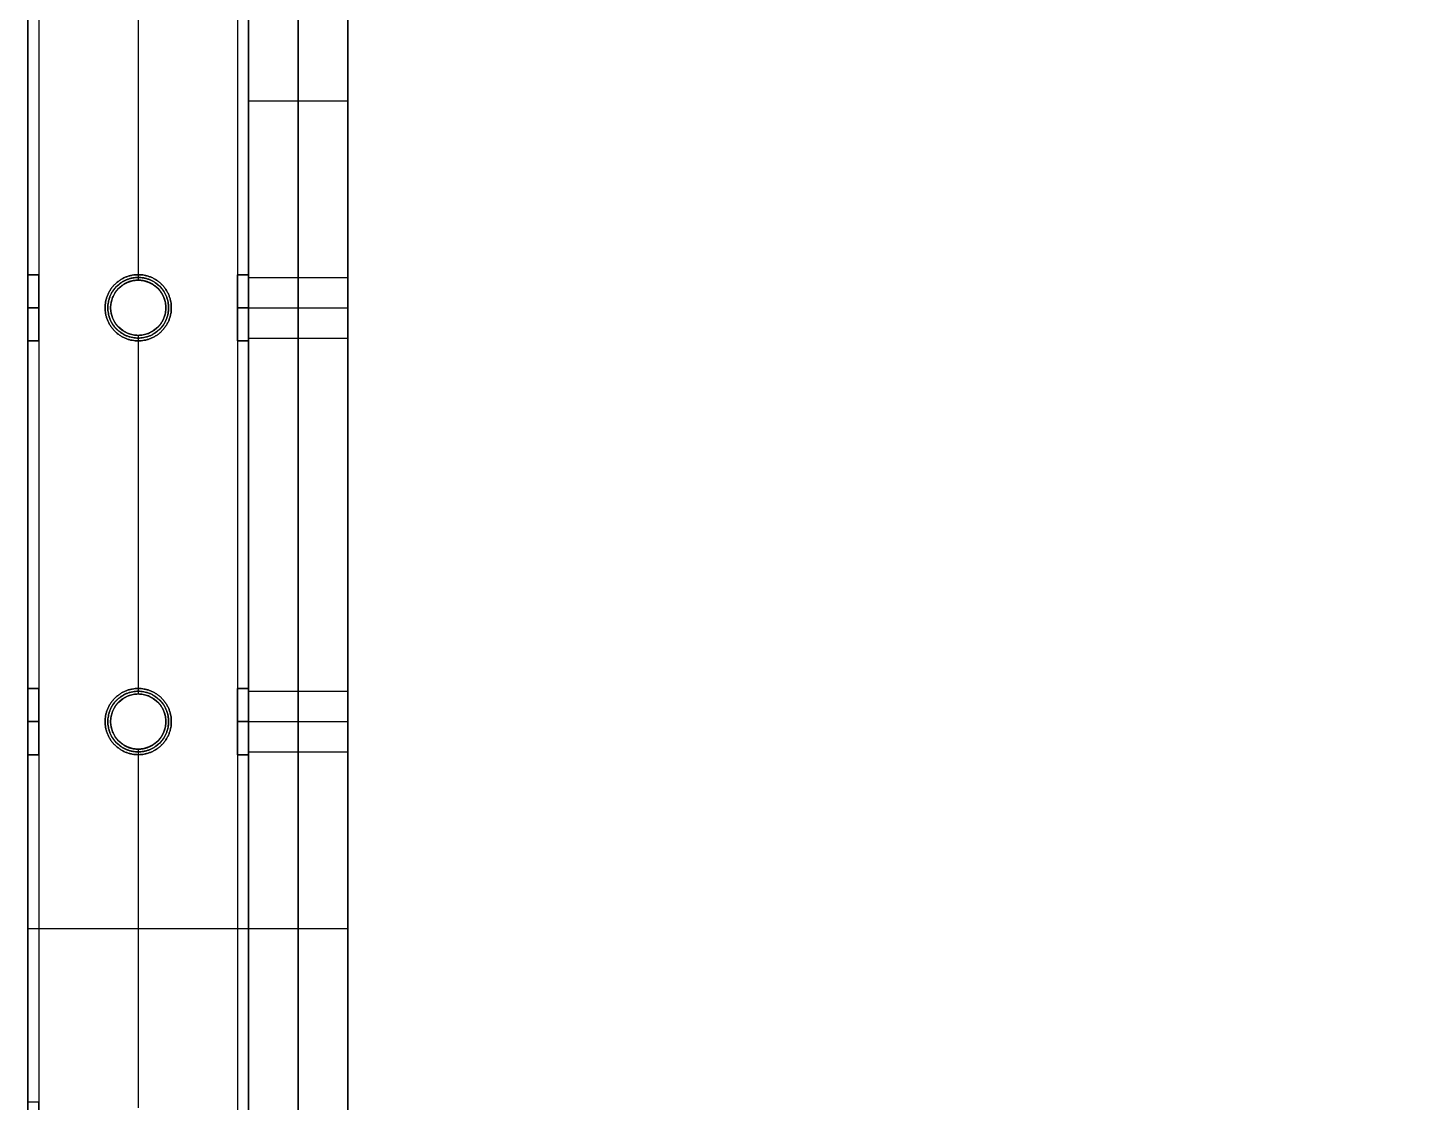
# Model space of a CAD drawing. Header units: millimetres. Extents: x -6529 to 809, y -8611 to 207.
# Drawn here: x -507 to -255.5, y -4084.7 to -3890 of the extents above; entities that cross this region are included whole.
import ezdxf

# ---------------------------------------------------------------- set-up
doc = ezdxf.new("R2010")
doc.units = ezdxf.units.MM
doc.header["$MEASUREMENT"] = 0
for name, color, linetype, true_color in [('gaten$11mm', 7, 'Continuous', 0xff6a35), ('platen', 7, 'Continuous', 0x007f00), ('staal', 5, 'Continuous', 0x0000ff)]:
    doc.layers.add(name, color=color, linetype=linetype, true_color=true_color)

# ---------------------------------------------------------------- blocks, each defined once
blk = doc.blocks.new('top plaat')
at = {"layer": 'platen'}
for p, q in [((20, -200), (20, -200, 18)), ((14.5, -205.5), (14.5, -205.5, 18)), ((25.5, -205.5), (25.5, -205.5, 18)), ((20, -211), (20, -211, 18)), ((20, -275), (20, -275, 18)), ((14.5, -280.5), (14.5, -280.5, 18)), ((25.5, -280.5), (25.5, -280.5, 18)), ((20, -286), (20, -286, 18))]:
    blk.add_line(p, q, dxfattribs=at)
for points in [[(0, 0), (0, -309), (0, -618), (0, -927), (0, -1236)], [(0, 0, 18), (0, -309, 18), (0, -618, 18), (0, -927, 18), (0, -1236, 18)], [(0, 0, 9), (0, -309, 9), (0, -618, 9), (0, -927, 9), (0, -1236, 9)]]:
    blk.add_open_spline(points, degree=2, knots=[4655.052018, 4655.052018, 4655.052018, 5274.345164, 5274.345164, 5893.638309, 5893.638309, 5893.638309], dxfattribs=at)
for points, knots in [([(25.5, -205.5), (25.5, -211), (20, -211), (14.5, -211), (14.5, -205.5), (14.5, -200), (20, -200), (25.5, -200), (25.5, -205.5)], [-31.415927, -31.415927, -31.415927, -23.561945, -23.561945, -15.707963, -15.707963, -7.853982, -7.853982, 0, 0, 0]), ([(25.5, -205.5, 18), (25.5, -211, 18), (20, -211, 18), (14.5, -211, 18), (14.5, -205.5, 18), (14.5, -200, 18), (20, -200, 18), (25.5, -200, 18), (25.5, -205.5, 18)], [-31.415927, -31.415927, -31.415927, -23.561945, -23.561945, -15.707963, -15.707963, -7.853982, -7.853982, 0, 0, 0]), ([(25.5, -205.5, 9), (25.5, -200, 9), (20, -200, 9), (14.5, -200, 9), (14.5, -205.5, 9), (14.5, -211, 9), (20, -211, 9), (25.5, -211, 9), (25.5, -205.5, 9)], [0, 0, 0, 7.853982, 7.853982, 15.707963, 15.707963, 23.561945, 23.561945, 31.415927, 31.415927, 31.415927]), ([(25.5, -280.5), (25.5, -286), (20, -286), (14.5, -286), (14.5, -280.5), (14.5, -275), (20, -275), (25.5, -275), (25.5, -280.5)], [-31.415927, -31.415927, -31.415927, -23.561945, -23.561945, -15.707963, -15.707963, -7.853982, -7.853982, 0, 0, 0]), ([(25.5, -280.5, 18), (25.5, -286, 18), (20, -286, 18), (14.5, -286, 18), (14.5, -280.5, 18), (14.5, -275, 18), (20, -275, 18), (25.5, -275, 18), (25.5, -280.5, 18)], [-31.415927, -31.415927, -31.415927, -23.561945, -23.561945, -15.707963, -15.707963, -7.853982, -7.853982, 0, 0, 0]), ([(25.5, -280.5, 9), (25.5, -275, 9), (20, -275, 9), (14.5, -275, 9), (14.5, -280.5, 9), (14.5, -286, 9), (20, -286, 9), (25.5, -286, 9), (25.5, -280.5, 9)], [0, 0, 0, 7.853982, 7.853982, 15.707963, 15.707963, 23.561945, 23.561945, 31.415927, 31.415927, 31.415927])]:
    blk.add_rational_spline(points, [1, 0.707106781187, 1, 0.707106781187, 1, 0.707106781187, 1, 0.707106781187, 1], degree=2, knots=knots, dxfattribs=at)
blk = doc.blocks.new('plaat base')
at = {"layer": 'platen'}
for p, q in [((995.5, 43.5), (995.5, 43.5, 18)), ((1070.5, 43.5), (1070.5, 43.5, 18)), ((990, 38), (990, 38, 18)), ((1001, 38), (1001, 38, 18)), ((1065, 38), (1065, 38, 18)), ((1076, 38), (1076, 38, 18)), ((995.5, 32.5), (995.5, 32.5, 18)), ((1070.5, 32.5), (1070.5, 32.5, 18)), ((20, -182), (20, -182, 18)), ((14.5, -187.5), (14.5, -187.5, 18)), ((25.5, -187.5), (25.5, -187.5, 18)), ((20, -193), (20, -193, 18)), ((20, -257), (20, -257, 18)), ((14.5, -262.5), (14.5, -262.5, 18)), ((25.5, -262.5), (25.5, -262.5, 18)), ((20, -268), (20, -268, 18)), ((58, -600), (1258, -600)), ((58, -600, 18), (1258, -600, 18))]:
    blk.add_line(p, q, dxfattribs=at)
for points in [[(1258, 58), (1108, 58), (958, 58)], [(958, 58), (958, 58, 9), (958, 58, 18)], [(1258, 58, 18), (1108, 58, 18), (958, 58, 18)], [(958, 58), (958, 29), (958, 0)], [(958, 58, 18), (958, 29, 18), (958, 0, 18)], [(1258, 58, 9), (1108, 58, 9), (958, 58, 9)], [(958, 58, 9), (958, 29, 9), (958, 0, 9)], [(1108, 58), (1108, 58, 9), (1108, 58, 18)], [(958, 29), (958, 29, 9), (958, 29, 18)], [(0, 0), (0, -150), (0, -300)], [(0, 0, 18), (0, -150, 18), (0, -300, 18)], [(0, 0, 9), (0, -150, 9), (0, -300, 9)], [(958, 0), (808, 0), (658, 0)], [(958, 0, 18), (808, 0, 18), (658, 0, 18)], [(958, 0, 9), (808, 0, 9), (658, 0, 9)], [(958, 0), (958, 0, 9), (958, 0, 18)], [(0, -150), (0, -150, 9), (0, -150, 18)], [(0, -300), (0, -300, 9), (0, -300, 18)], [(0, -300), (29, -300), (58, -300)], [(0, -300, 18), (29, -300, 18), (58, -300, 18)], [(0, -300, 9), (29, -300, 9), (58, -300, 9)], [(29, -300), (29, -300, 9), (29, -300, 18)], [(58, -300), (58, -300, 9), (58, -300, 18)], [(58, -300), (58, -450), (58, -600)], [(58, -300, 18), (58, -450, 18), (58, -600, 18)], [(58, -300, 9), (58, -450, 9), (58, -600, 9)], [(958, -1258), (958, -1229), (958, -1200)], [(958, -1200), (958, -1200, 9), (958, -1200, 18)], [(958, -1258, 18), (958, -1229, 18), (958, -1200, 18)], [(958, -1200), (1137, -1200), (1316, -1200)], [(958, -1200, 18), (1137, -1200, 18), (1316, -1200, 18)], [(958, -1258, 9), (958, -1229, 9), (958, -1200, 9)], [(958, -1200, 9), (1137, -1200, 9), (1316, -1200, 9)], [(958, -1229), (958, -1229, 9), (958, -1229, 18)], [(658, -1258), (808, -1258), (958, -1258)], [(658, -1258, 18), (808, -1258, 18), (958, -1258, 18)], [(658, -1258, 9), (808, -1258, 9), (958, -1258, 9)], [(958, -1258), (958, -1258, 9), (958, -1258, 18)]]:
    blk.add_open_spline(points, degree=2, dxfattribs=at)
for points in [[(995.5, 43.5), (1001, 43.5), (1001, 38), (1001, 32.5), (995.5, 32.5), (990, 32.5), (990, 38), (990, 43.5), (995.5, 43.5)], [(995.5, 43.5, 18), (1001, 43.5, 18), (1001, 38, 18), (1001, 32.5, 18), (995.5, 32.5, 18), (990, 32.5, 18), (990, 38, 18), (990, 43.5, 18), (995.5, 43.5, 18)], [(1070.5, 43.5), (1076, 43.5), (1076, 38), (1076, 32.5), (1070.5, 32.5), (1065, 32.5), (1065, 38), (1065, 43.5), (1070.5, 43.5)], [(1070.5, 43.5, 18), (1076, 43.5, 18), (1076, 38, 18), (1076, 32.5, 18), (1070.5, 32.5, 18), (1065, 32.5, 18), (1065, 38, 18), (1065, 43.5, 18), (1070.5, 43.5, 18)], [(25.5, -187.5), (25.5, -193), (20, -193), (14.5, -193), (14.5, -187.5), (14.5, -182), (20, -182), (25.5, -182), (25.5, -187.5)], [(25.5, -187.5, 18), (25.5, -193, 18), (20, -193, 18), (14.5, -193, 18), (14.5, -187.5, 18), (14.5, -182, 18), (20, -182, 18), (25.5, -182, 18), (25.5, -187.5, 18)], [(25.5, -262.5), (25.5, -268), (20, -268), (14.5, -268), (14.5, -262.5), (14.5, -257), (20, -257), (25.5, -257), (25.5, -262.5)], [(25.5, -262.5, 18), (25.5, -268, 18), (20, -268, 18), (14.5, -268, 18), (14.5, -262.5, 18), (14.5, -257, 18), (20, -257, 18), (25.5, -257, 18), (25.5, -262.5, 18)]]:
    blk.add_rational_spline(points, [1, 0.707106781187, 1, 0.707106781187, 1, 0.707106781187, 1, 0.707106781187, 1], degree=2, knots=[-31.415927, -31.415927, -31.415927, -23.561945, -23.561945, -15.707963, -15.707963, -7.853982, -7.853982, 0, 0, 0], dxfattribs=at)

msp = doc.modelspace()

# ---------------------------------------------------------------- linework, layer by layer
at = {"layer": 'gaten$11mm', "extrusion": (1, 0, 0)}
for centre in [(-3940.71, 20, -506.97), (-4015.71, 20, -506.97)]:
    msp.add_circle(centre, 5.5, dxfattribs=at)
at = {"layer": 'gaten$11mm'}
for centre in [(-486.97, -3940.71), (-486.97, -4015.71)]:
    msp.add_circle(centre, 5.5, dxfattribs=at)
at = {"layer": 'staal'}
for p, q in [((-506.97, -3934.71, 20), (-504.97, -3934.71, 20)), ((-504.97, -3934.71, 1296), (-506.97, -3934.71, 1296)), ((-486.97, -3934.71, 38), (-486.97, -3934.71, 40)), ((-486.97, -3934.71), (-486.97, -3934.71, 2)), ((-486.97, -3935.71, 1314), (-486.97, -3935.71, 1316)), ((-486.97, -3935.71, 1276), (-486.97, -3935.71, 1278)), ((-468.97, -3934.71, 20), (-466.97, -3934.71, 20)), ((-466.97, -3934.71, 1296), (-468.97, -3934.71, 1296)), ((-506.97, -3940.71, 14), (-504.97, -3940.71, 14)), ((-506.97, -3940.71, 26), (-504.97, -3940.71, 26)), ((-504.97, -3940.71, 1290), (-506.97, -3940.71, 1290)), ((-504.97, -3940.71, 1302), (-506.97, -3940.71, 1302)), ((-492.97, -3940.71, 38), (-492.97, -3940.71, 40)), ((-492.97, -3940.71), (-492.97, -3940.71, 2)), ((-491.97, -3940.71, 1314), (-491.97, -3940.71, 1316)), ((-491.97, -3940.71, 1276), (-491.97, -3940.71, 1278)), ((-481.97, -3940.71, 1276), (-481.97, -3940.71, 1278)), ((-481.97, -3940.71, 1314), (-481.97, -3940.71, 1316)), ((-480.97, -3940.71, 38), (-480.97, -3940.71, 40)), ((-480.97, -3940.71), (-480.97, -3940.71, 2)), ((-468.97, -3940.71, 14), (-466.97, -3940.71, 14)), ((-468.97, -3940.71, 26), (-466.97, -3940.71, 26)), ((-466.97, -3940.71, 1290), (-468.97, -3940.71, 1290)), ((-466.97, -3940.71, 1302), (-468.97, -3940.71, 1302)), ((-486.97, -3945.71, 1314), (-486.97, -3945.71, 1316)), ((-486.97, -3945.71, 1276), (-486.97, -3945.71, 1278)), ((-506.97, -3946.71, 20), (-504.97, -3946.71, 20)), ((-504.97, -3946.71, 1296), (-506.97, -3946.71, 1296)), ((-486.97, -3946.71, 38), (-486.97, -3946.71, 40)), ((-486.97, -3946.71), (-486.97, -3946.71, 2)), ((-468.97, -3946.71, 20), (-466.97, -3946.71, 20)), ((-466.97, -3946.71, 1296), (-468.97, -3946.71, 1296)), ((-506.97, -4009.71, 20), (-504.97, -4009.71, 20)), ((-504.97, -4009.71, 1296), (-506.97, -4009.71, 1296)), ((-486.97, -4009.71, 38), (-486.97, -4009.71, 40)), ((-486.97, -4009.71), (-486.97, -4009.71, 2)), ((-486.97, -4010.71, 1314), (-486.97, -4010.71, 1316)), ((-486.97, -4010.71, 1276), (-486.97, -4010.71, 1278)), ((-468.97, -4009.71, 20), (-466.97, -4009.71, 20)), ((-466.97, -4009.71, 1296), (-468.97, -4009.71, 1296)), ((-506.97, -4015.71, 14), (-504.97, -4015.71, 14)), ((-506.97, -4015.71, 26), (-504.97, -4015.71, 26)), ((-504.97, -4015.71, 1290), (-506.97, -4015.71, 1290)), ((-504.97, -4015.71, 1302), (-506.97, -4015.71, 1302)), ((-492.97, -4015.71, 38), (-492.97, -4015.71, 40)), ((-492.97, -4015.71), (-492.97, -4015.71, 2)), ((-491.97, -4015.71, 1314), (-491.97, -4015.71, 1316)), ((-491.97, -4015.71, 1276), (-491.97, -4015.71, 1278)), ((-481.97, -4015.71, 1276), (-481.97, -4015.71, 1278)), ((-481.97, -4015.71, 1314), (-481.97, -4015.71, 1316)), ((-480.97, -4015.71, 38), (-480.97, -4015.71, 40)), ((-480.97, -4015.71), (-480.97, -4015.71, 2)), ((-468.97, -4015.71, 14), (-466.97, -4015.71, 14)), ((-468.97, -4015.71, 26), (-466.97, -4015.71, 26)), ((-466.97, -4015.71, 1290), (-468.97, -4015.71, 1290)), ((-466.97, -4015.71, 1302), (-468.97, -4015.71, 1302)), ((-486.97, -4020.71, 1314), (-486.97, -4020.71, 1316)), ((-486.97, -4020.71, 1276), (-486.97, -4020.71, 1278)), ((-506.97, -4021.71, 20), (-504.97, -4021.71, 20)), ((-504.97, -4021.71, 1296), (-506.97, -4021.71, 1296)), ((-486.97, -4021.71, 38), (-486.97, -4021.71, 40)), ((-486.97, -4021.71), (-486.97, -4021.71, 2)), ((-468.97, -4021.71, 20), (-466.97, -4021.71, 20)), ((-466.97, -4021.71, 1296), (-468.97, -4021.71, 1296)), ((-504.97, -4084.71, 1296), (-506.97, -4084.71, 1296))]:
    msp.add_line(p, q, dxfattribs=at)
for points in [[(-506.97, -3695.21), (809.03, -3695.21), (809.03, -5011.21), (-506.97, -5011.21)], [(-466.97, -3735.21), (769.03, -3735.21), (769.03, -4971.21), (-466.97, -4971.21)]]:
    msp.add_lwpolyline(points, close=True, dxfattribs=at)
for centre in [(-486.97, -3940.71, 1276), (-486.97, -3940.71, 1315), (-486.97, -3940.71, 1277), (-486.97, -4015.71, 1276), (-486.97, -4015.71, 1315), (-486.97, -4015.71, 1277)]:
    msp.add_circle(centre, 5, dxfattribs=at)
for points in [[(-506.97, -3695.21), (-506.97, -4353.21), (-506.97, -5011.21)], [(-506.97, -3695.21, 40), (-506.97, -4353.21, 40), (-506.97, -5011.21, 40)], [(-506.97, -3695.21, 1276), (-506.97, -4353.21, 1276), (-506.97, -5011.21, 1276)], [(-506.97, -3695.21, 1316), (-506.97, -4353.21, 1316), (-506.97, -5011.21, 1316)], [(-504.97, -3697.21, 38), (-504.97, -4353.21, 38), (-504.97, -5009.21, 38)], [(-504.97, -3697.21, 2), (-504.97, -4353.21, 2), (-504.97, -5009.21, 2)], [(-504.97, -3697.21, 1314), (-504.97, -4353.21, 1314), (-504.97, -5009.21, 1314)], [(-504.97, -3697.21, 1278), (-504.97, -4353.21, 1278), (-504.97, -5009.21, 1278)], [(-468.97, -3733.21, 38), (-468.97, -4353.21, 38), (-468.97, -4973.21, 38)], [(-468.97, -3733.21, 2), (-468.97, -4353.21, 2), (-468.97, -4973.21, 2)], [(-468.97, -3733.21, 1314), (-468.97, -4353.21, 1314), (-468.97, -4973.21, 1314)], [(-468.97, -3733.21, 1278), (-468.97, -4353.21, 1278), (-468.97, -4973.21, 1278)], [(-466.97, -3735.21), (-466.97, -4353.21), (-466.97, -4971.21)], [(-466.97, -3735.21, 40), (-466.97, -4353.21, 40), (-466.97, -4971.21, 40)], [(-466.97, -3735.21, 1276), (-466.97, -4353.21, 1276), (-466.97, -4971.21, 1276)], [(-466.97, -3735.21, 1316), (-466.97, -4353.21, 1316), (-466.97, -4971.21, 1316)], [(-506.97, -3871.71, 20), (-506.97, -3903.21, 20), (-506.97, -3934.71, 20)], [(-506.97, -3871.71, 1296), (-506.97, -3903.21, 1296), (-506.97, -3934.71, 1296)], [(-504.97, -3871.71, 20), (-504.97, -3903.21, 20), (-504.97, -3934.71, 20)], [(-504.97, -3871.71, 1296), (-504.97, -3903.21, 1296), (-504.97, -3934.71, 1296)], [(-486.97, -3870.71, 1316), (-486.97, -3903.21, 1316), (-486.97, -3935.71, 1316)], [(-486.97, -3870.71, 1314), (-486.97, -3903.21, 1314), (-486.97, -3935.71, 1314)], [(-486.97, -3870.71, 1278), (-486.97, -3903.21, 1278), (-486.97, -3935.71, 1278)], [(-486.97, -3870.71, 1276), (-486.97, -3903.21, 1276), (-486.97, -3935.71, 1276)], [(-486.97, -3871.71, 40), (-486.97, -3903.21, 40), (-486.97, -3934.71, 40)], [(-486.97, -3871.71, 38), (-486.97, -3903.21, 38), (-486.97, -3934.71, 38)], [(-486.97, -3871.71, 2), (-486.97, -3903.21, 2), (-486.97, -3934.71, 2)], [(-486.97, -3871.71), (-486.97, -3903.21), (-486.97, -3934.71)], [(-468.97, -3871.71, 20), (-468.97, -3903.21, 20), (-468.97, -3934.71, 20)], [(-468.97, -3871.71, 1296), (-468.97, -3903.21, 1296), (-468.97, -3934.71, 1296)], [(-466.97, -3871.71, 20), (-466.97, -3903.21, 20), (-466.97, -3934.71, 20)], [(-466.97, -3871.71, 1296), (-466.97, -3903.21, 1296), (-466.97, -3934.71, 1296)], [(-486.97, -3945.71, 1316), (-486.97, -3978.21, 1316), (-486.97, -4010.71, 1316)], [(-486.97, -3945.71, 1314), (-486.97, -3978.21, 1314), (-486.97, -4010.71, 1314)], [(-486.97, -3945.71, 1278), (-486.97, -3978.21, 1278), (-486.97, -4010.71, 1278)], [(-486.97, -3945.71, 1276), (-486.97, -3978.21, 1276), (-486.97, -4010.71, 1276)], [(-506.97, -3946.71, 20), (-506.97, -3978.21, 20), (-506.97, -4009.71, 20)], [(-506.97, -3946.71, 1296), (-506.97, -3978.21, 1296), (-506.97, -4009.71, 1296)], [(-504.97, -3946.71, 20), (-504.97, -3978.21, 20), (-504.97, -4009.71, 20)], [(-504.97, -3946.71, 1296), (-504.97, -3978.21, 1296), (-504.97, -4009.71, 1296)], [(-486.97, -3946.71, 40), (-486.97, -3978.21, 40), (-486.97, -4009.71, 40)], [(-486.97, -3946.71, 38), (-486.97, -3978.21, 38), (-486.97, -4009.71, 38)], [(-486.97, -3946.71, 2), (-486.97, -3978.21, 2), (-486.97, -4009.71, 2)], [(-486.97, -3946.71), (-486.97, -3978.21), (-486.97, -4009.71)], [(-468.97, -3946.71, 20), (-468.97, -3978.21, 20), (-468.97, -4009.71, 20)], [(-468.97, -3946.71, 1296), (-468.97, -3978.21, 1296), (-468.97, -4009.71, 1296)], [(-466.97, -3946.71, 20), (-466.97, -3978.21, 20), (-466.97, -4009.71, 20)], [(-466.97, -3946.71, 1296), (-466.97, -3978.21, 1296), (-466.97, -4009.71, 1296)], [(-486.97, -4020.71, 1316), (-486.97, -4053.21, 1316), (-486.97, -4085.71, 1316)], [(-486.97, -4020.71, 1314), (-486.97, -4053.21, 1314), (-486.97, -4085.71, 1314)], [(-486.97, -4020.71, 1278), (-486.97, -4053.21, 1278), (-486.97, -4085.71, 1278)], [(-486.97, -4020.71, 1276), (-486.97, -4053.21, 1276), (-486.97, -4085.71, 1276)], [(-506.97, -4021.71, 20), (-506.97, -4053.21, 20), (-506.97, -4084.71, 20)], [(-506.97, -4021.71, 1296), (-506.97, -4053.21, 1296), (-506.97, -4084.71, 1296)], [(-504.97, -4021.71, 20), (-504.97, -4053.21, 20), (-504.97, -4084.71, 20)], [(-504.97, -4021.71, 1296), (-504.97, -4053.21, 1296), (-504.97, -4084.71, 1296)], [(-486.97, -4021.71, 40), (-486.97, -4053.21, 40), (-486.97, -4084.71, 40)], [(-486.97, -4021.71, 38), (-486.97, -4053.21, 38), (-486.97, -4084.71, 38)], [(-486.97, -4021.71, 2), (-486.97, -4053.21, 2), (-486.97, -4084.71, 2)], [(-486.97, -4021.71), (-486.97, -4053.21), (-486.97, -4084.71)], [(-468.97, -4021.71, 20), (-468.97, -4053.21, 20), (-468.97, -4084.71, 20)], [(-468.97, -4021.71, 1296), (-468.97, -4053.21, 1296), (-468.97, -4084.71, 1296)], [(-466.97, -4021.71, 20), (-466.97, -4053.21, 20), (-466.97, -4084.71, 20)], [(-466.97, -4021.71, 1296), (-466.97, -4053.21, 1296), (-466.97, -4084.71, 1296)]]:
    msp.add_open_spline(points, degree=2, dxfattribs=at)
for points, weights, knots in [([(-506.97, -3940.71, 14), (-506.97, -3934.71, 14), (-506.97, -3934.71, 20), (-506.97, -3934.71, 26), (-506.97, -3940.71, 26), (-506.97, -3946.71, 26), (-506.97, -3946.71, 20), (-506.97, -3946.71, 14), (-506.97, -3940.71, 14)], [1, 0.707106781187, 1, 0.707106781187, 1, 0.707106781187, 1, 0.707106781187, 1], [0, 0, 0, 7.853982, 7.853982, 15.707963, 15.707963, 23.561945, 23.561945, 31.415927, 31.415927, 31.415927]), ([(-506.97, -3940.71, 1290), (-506.97, -3934.71, 1290), (-506.97, -3934.71, 1296), (-506.97, -3934.71, 1302), (-506.97, -3940.71, 1302), (-506.97, -3946.71, 1302), (-506.97, -3946.71, 1296), (-506.97, -3946.71, 1290), (-506.97, -3940.71, 1290)], [1, 0.707106781187, 1, 0.707106781187, 1, 0.707106781187, 1, 0.707106781187, 1], [0, 0, 0, 7.853982, 7.853982, 15.707963, 15.707963, 23.561945, 23.561945, 31.415927, 31.415927, 31.415927]), ([(-504.97, -3940.71, 14), (-504.97, -3946.71, 14), (-504.97, -3946.71, 20), (-504.97, -3946.71, 26), (-504.97, -3940.71, 26), (-504.97, -3934.71, 26), (-504.97, -3934.71, 20), (-504.97, -3934.71, 14), (-504.97, -3940.71, 14)], [1, 0.707106781187, 1, 0.707106781187, 1, 0.707106781187, 1, 0.707106781187, 1], [-31.415927, -31.415927, -31.415927, -23.561945, -23.561945, -15.707963, -15.707963, -7.853982, -7.853982, 0, 0, 0]), ([(-504.97, -3940.71, 1290), (-504.97, -3946.71, 1290), (-504.97, -3946.71, 1296), (-504.97, -3946.71, 1302), (-504.97, -3940.71, 1302), (-504.97, -3934.71, 1302), (-504.97, -3934.71, 1296), (-504.97, -3934.71, 1290), (-504.97, -3940.71, 1290)], [1, 0.707106781187, 1, 0.707106781187, 1, 0.707106781187, 1, 0.707106781187, 1], [-31.415927, -31.415927, -31.415927, -23.561945, -23.561945, -15.707963, -15.707963, -7.853982, -7.853982, 0, 0, 0]), ([(-480.97, -3940.71, 40), (-480.97, -3946.71, 40), (-486.97, -3946.71, 40), (-492.97, -3946.71, 40), (-492.97, -3940.71, 40), (-492.97, -3934.71, 40), (-486.97, -3934.71, 40), (-480.97, -3934.71, 40), (-480.97, -3940.71, 40)], [1, 0.707106781187, 1, 0.707106781187, 1, 0.707106781187, 1, 0.707106781187, 1], [-31.415927, -31.415927, -31.415927, -23.561945, -23.561945, -15.707963, -15.707963, -7.853982, -7.853982, 0, 0, 0]), ([(-480.97, -3940.71, 38), (-480.97, -3934.71, 38), (-486.97, -3934.71, 38), (-492.97, -3934.71, 38), (-492.97, -3940.71, 38), (-492.97, -3946.71, 38), (-486.97, -3946.71, 38), (-480.97, -3946.71, 38), (-480.97, -3940.71, 38)], [1, 0.707106781187, 1, 0.707106781187, 1, 0.707106781187, 1, 0.707106781187, 1], [0, 0, 0, 7.853982, 7.853982, 15.707963, 15.707963, 23.561945, 23.561945, 31.415927, 31.415927, 31.415927]), ([(-480.97, -3940.71, 2), (-480.97, -3946.71, 2), (-486.97, -3946.71, 2), (-492.97, -3946.71, 2), (-492.97, -3940.71, 2), (-492.97, -3934.71, 2), (-486.97, -3934.71, 2), (-480.97, -3934.71, 2), (-480.97, -3940.71, 2)], [1, 0.707106781187, 1, 0.707106781187, 1, 0.707106781187, 1, 0.707106781187, 1], [-31.415927, -31.415927, -31.415927, -23.561945, -23.561945, -15.707963, -15.707963, -7.853982, -7.853982, 0, 0, 0]), ([(-480.97, -3940.71), (-480.97, -3934.71), (-486.97, -3934.71), (-492.97, -3934.71), (-492.97, -3940.71), (-492.97, -3946.71), (-486.97, -3946.71), (-480.97, -3946.71), (-480.97, -3940.71)], [1, 0.707106781187, 1, 0.707106781187, 1, 0.707106781187, 1, 0.707106781187, 1], [0, 0, 0, 7.853982, 7.853982, 15.707963, 15.707963, 23.561945, 23.561945, 31.415927, 31.415927, 31.415927]), ([(-481.97, -3940.71, 1316), (-481.97, -3945.71, 1316), (-486.97, -3945.71, 1316), (-491.97, -3945.71, 1316), (-491.97, -3940.71, 1316), (-491.97, -3935.71, 1316), (-486.97, -3935.71, 1316), (-481.97, -3935.71, 1316), (-481.97, -3940.71, 1316)], [1, 0.707106781187, 1, 0.707106781187, 1, 0.707106781187, 1, 0.707106781187, 1], [-31.415927, -31.415927, -31.415927, -23.561945, -23.561945, -15.707963, -15.707963, -7.853982, -7.853982, 0, 0, 0]), ([(-481.97, -3940.71, 1314), (-481.97, -3935.71, 1314), (-486.97, -3935.71, 1314), (-491.97, -3935.71, 1314), (-491.97, -3940.71, 1314), (-491.97, -3945.71, 1314), (-486.97, -3945.71, 1314), (-481.97, -3945.71, 1314), (-481.97, -3940.71, 1314)], [1, 0.707106781187, 1, 0.707106781187, 1, 0.707106781187, 1, 0.707106781187, 1], [0, 0, 0, 7.853982, 7.853982, 15.707963, 15.707963, 23.561945, 23.561945, 31.415927, 31.415927, 31.415927]), ([(-481.97, -3940.71, 1278), (-481.97, -3945.71, 1278), (-486.97, -3945.71, 1278), (-491.97, -3945.71, 1278), (-491.97, -3940.71, 1278), (-491.97, -3935.71, 1278), (-486.97, -3935.71, 1278), (-481.97, -3935.71, 1278), (-481.97, -3940.71, 1278)], [1, 0.707106781187, 1, 0.707106781187, 1, 0.707106781187, 1, 0.707106781187, 1], [-31.415927, -31.415927, -31.415927, -23.561945, -23.561945, -15.707963, -15.707963, -7.853982, -7.853982, 0, 0, 0]), ([(-468.97, -3940.71, 14), (-468.97, -3934.71, 14), (-468.97, -3934.71, 20), (-468.97, -3934.71, 26), (-468.97, -3940.71, 26), (-468.97, -3946.71, 26), (-468.97, -3946.71, 20), (-468.97, -3946.71, 14), (-468.97, -3940.71, 14)], [1, 0.707106781187, 1, 0.707106781187, 1, 0.707106781187, 1, 0.707106781187, 1], [0, 0, 0, 7.853982, 7.853982, 15.707963, 15.707963, 23.561945, 23.561945, 31.415927, 31.415927, 31.415927]), ([(-468.97, -3940.71, 1290), (-468.97, -3934.71, 1290), (-468.97, -3934.71, 1296), (-468.97, -3934.71, 1302), (-468.97, -3940.71, 1302), (-468.97, -3946.71, 1302), (-468.97, -3946.71, 1296), (-468.97, -3946.71, 1290), (-468.97, -3940.71, 1290)], [1, 0.707106781187, 1, 0.707106781187, 1, 0.707106781187, 1, 0.707106781187, 1], [0, 0, 0, 7.853982, 7.853982, 15.707963, 15.707963, 23.561945, 23.561945, 31.415927, 31.415927, 31.415927]), ([(-466.97, -3940.71, 14), (-466.97, -3946.71, 14), (-466.97, -3946.71, 20), (-466.97, -3946.71, 26), (-466.97, -3940.71, 26), (-466.97, -3934.71, 26), (-466.97, -3934.71, 20), (-466.97, -3934.71, 14), (-466.97, -3940.71, 14)], [1, 0.707106781187, 1, 0.707106781187, 1, 0.707106781187, 1, 0.707106781187, 1], [-31.415927, -31.415927, -31.415927, -23.561945, -23.561945, -15.707963, -15.707963, -7.853982, -7.853982, 0, 0, 0]), ([(-466.97, -3940.71, 1290), (-466.97, -3946.71, 1290), (-466.97, -3946.71, 1296), (-466.97, -3946.71, 1302), (-466.97, -3940.71, 1302), (-466.97, -3934.71, 1302), (-466.97, -3934.71, 1296), (-466.97, -3934.71, 1290), (-466.97, -3940.71, 1290)], [1, 0.707106781187, 1, 0.707106781187, 1, 0.707106781187, 1, 0.707106781187, 1], [-31.415927, -31.415927, -31.415927, -23.561945, -23.561945, -15.707963, -15.707963, -7.853982, -7.853982, 0, 0, 0]), ([(-506.97, -4015.71, 14), (-506.97, -4009.71, 14), (-506.97, -4009.71, 20), (-506.97, -4009.71, 26), (-506.97, -4015.71, 26), (-506.97, -4021.71, 26), (-506.97, -4021.71, 20), (-506.97, -4021.71, 14), (-506.97, -4015.71, 14)], [1, 0.707106781187, 1, 0.707106781187, 1, 0.707106781187, 1, 0.707106781187, 1], [0, 0, 0, 7.853982, 7.853982, 15.707963, 15.707963, 23.561945, 23.561945, 31.415927, 31.415927, 31.415927]), ([(-506.97, -4015.71, 1290), (-506.97, -4009.71, 1290), (-506.97, -4009.71, 1296), (-506.97, -4009.71, 1302), (-506.97, -4015.71, 1302), (-506.97, -4021.71, 1302), (-506.97, -4021.71, 1296), (-506.97, -4021.71, 1290), (-506.97, -4015.71, 1290)], [1, 0.707106781187, 1, 0.707106781187, 1, 0.707106781187, 1, 0.707106781187, 1], [0, 0, 0, 7.853982, 7.853982, 15.707963, 15.707963, 23.561945, 23.561945, 31.415927, 31.415927, 31.415927]), ([(-504.97, -4015.71, 14), (-504.97, -4021.71, 14), (-504.97, -4021.71, 20), (-504.97, -4021.71, 26), (-504.97, -4015.71, 26), (-504.97, -4009.71, 26), (-504.97, -4009.71, 20), (-504.97, -4009.71, 14), (-504.97, -4015.71, 14)], [1, 0.707106781187, 1, 0.707106781187, 1, 0.707106781187, 1, 0.707106851018, 0.999999860338], [-31.415927, -31.415927, -31.415927, -23.561944, -23.561944, -15.707962, -15.707962, -7.85398, -7.85398, 0, 0, 0]), ([(-504.97, -4015.71, 1290), (-504.97, -4021.71, 1290), (-504.97, -4021.71, 1296), (-504.97, -4021.71, 1302), (-504.97, -4015.71, 1302), (-504.97, -4009.71, 1302), (-504.97, -4009.71, 1296), (-504.97, -4009.71, 1290), (-504.97, -4015.71, 1290)], [1, 0.707106781187, 1, 0.707106781187, 1, 0.707106781187, 1, 0.707106851018, 0.999999860338], [-31.415927, -31.415927, -31.415927, -23.561944, -23.561944, -15.707962, -15.707962, -7.85398, -7.85398, 0, 0, 0]), ([(-480.97, -4015.71, 40), (-480.97, -4021.71, 40), (-486.97, -4021.71, 40), (-492.97, -4021.71, 40), (-492.97, -4015.71, 40), (-492.97, -4009.71, 40), (-486.97, -4009.71, 40), (-480.97, -4009.71, 40), (-480.97, -4015.71, 40)], [1, 0.707106781187, 1, 0.707106781187, 1, 0.707106781187, 1, 0.707106781187, 1], [-31.415927, -31.415927, -31.415927, -23.561945, -23.561945, -15.707963, -15.707963, -7.853982, -7.853982, 0, 0, 0]), ([(-480.97, -4015.71, 38), (-480.97, -4009.71, 38), (-486.97, -4009.71, 38), (-492.97, -4009.71, 38), (-492.97, -4015.71, 38), (-492.97, -4021.71, 38), (-486.97, -4021.71, 38), (-480.97, -4021.71, 38), (-480.97, -4015.71, 38)], [1, 0.707106781187, 1, 0.707106781187, 1, 0.707106781187, 1, 0.707106781187, 1], [0, 0, 0, 7.853982, 7.853982, 15.707963, 15.707963, 23.561945, 23.561945, 31.415927, 31.415927, 31.415927]), ([(-480.97, -4015.71, 2), (-480.97, -4021.71, 2), (-486.97, -4021.71, 2), (-492.97, -4021.71, 2), (-492.97, -4015.71, 2), (-492.97, -4009.71, 2), (-486.97, -4009.71, 2), (-480.97, -4009.71, 2), (-480.97, -4015.71, 2)], [1, 0.707106781187, 1, 0.707106781187, 1, 0.707106781187, 1, 0.707106781187, 1], [-31.415927, -31.415927, -31.415927, -23.561945, -23.561945, -15.707963, -15.707963, -7.853982, -7.853982, 0, 0, 0]), ([(-480.97, -4015.71), (-480.97, -4009.71), (-486.97, -4009.71), (-492.97, -4009.71), (-492.97, -4015.71), (-492.97, -4021.71), (-486.97, -4021.71), (-480.97, -4021.71), (-480.97, -4015.71)], [1, 0.707106781187, 1, 0.707106781187, 1, 0.707106781187, 1, 0.707106781187, 1], [0, 0, 0, 7.853982, 7.853982, 15.707963, 15.707963, 23.561945, 23.561945, 31.415927, 31.415927, 31.415927]), ([(-481.97, -4015.71, 1316), (-481.97, -4020.71, 1316), (-486.97, -4020.71, 1316), (-491.97, -4020.71, 1316), (-491.97, -4015.71, 1316), (-491.97, -4010.71, 1316), (-486.97, -4010.71, 1316), (-481.97, -4010.71, 1316), (-481.97, -4015.71, 1316)], [1, 0.707106781187, 1, 0.707106781187, 1, 0.707106781187, 1, 0.707106781187, 1], [-31.415927, -31.415927, -31.415927, -23.561945, -23.561945, -15.707963, -15.707963, -7.853982, -7.853982, 0, 0, 0]), ([(-481.97, -4015.71, 1314), (-481.97, -4010.71, 1314), (-486.97, -4010.71, 1314), (-491.97, -4010.71, 1314), (-491.97, -4015.71, 1314), (-491.97, -4020.71, 1314), (-486.97, -4020.71, 1314), (-481.97, -4020.71, 1314), (-481.97, -4015.71, 1314)], [1, 0.707106781187, 1, 0.707106781187, 1, 0.707106781187, 1, 0.707106781187, 1], [0, 0, 0, 7.853982, 7.853982, 15.707963, 15.707963, 23.561945, 23.561945, 31.415927, 31.415927, 31.415927]), ([(-481.97, -4015.71, 1278), (-481.97, -4020.71, 1278), (-486.97, -4020.71, 1278), (-491.97, -4020.71, 1278), (-491.97, -4015.71, 1278), (-491.97, -4010.71, 1278), (-486.97, -4010.71, 1278), (-481.97, -4010.71, 1278), (-481.97, -4015.71, 1278)], [1, 0.707106781187, 1, 0.707106781187, 1, 0.707106781187, 1, 0.707106781187, 1], [-31.415927, -31.415927, -31.415927, -23.561945, -23.561945, -15.707963, -15.707963, -7.853982, -7.853982, 0, 0, 0]), ([(-468.97, -4015.71, 14), (-468.97, -4009.71, 14), (-468.97, -4009.71, 20), (-468.97, -4009.71, 26), (-468.97, -4015.71, 26), (-468.97, -4021.71, 26), (-468.97, -4021.71, 20), (-468.97, -4021.71, 14), (-468.97, -4015.71, 14)], [1, 0.707106781187, 1, 0.707106781187, 1, 0.707106781187, 1, 0.707106781187, 1], [0, 0, 0, 7.853982, 7.853982, 15.707963, 15.707963, 23.561945, 23.561945, 31.415927, 31.415927, 31.415927]), ([(-468.97, -4015.71, 1290), (-468.97, -4009.71, 1290), (-468.97, -4009.71, 1296), (-468.97, -4009.71, 1302), (-468.97, -4015.71, 1302), (-468.97, -4021.71, 1302), (-468.97, -4021.71, 1296), (-468.97, -4021.71, 1290), (-468.97, -4015.71, 1290)], [1, 0.707106781187, 1, 0.707106781187, 1, 0.707106781187, 1, 0.707106781187, 1], [0, 0, 0, 7.853982, 7.853982, 15.707963, 15.707963, 23.561945, 23.561945, 31.415927, 31.415927, 31.415927]), ([(-466.97, -4015.71, 14), (-466.97, -4021.71, 14), (-466.97, -4021.71, 20), (-466.97, -4021.71, 26), (-466.97, -4015.71, 26), (-466.97, -4009.71, 26), (-466.97, -4009.71, 20), (-466.97, -4009.71, 14), (-466.97, -4015.71, 14)], [1, 0.707106781187, 1, 0.707106781187, 1, 0.707106781187, 1, 0.707106781187, 1], [-31.415927, -31.415927, -31.415927, -23.561945, -23.561945, -15.707963, -15.707963, -7.853982, -7.853982, 0, 0, 0]), ([(-466.97, -4015.71, 1290), (-466.97, -4021.71, 1290), (-466.97, -4021.71, 1296), (-466.97, -4021.71, 1302), (-466.97, -4015.71, 1302), (-466.97, -4009.71, 1302), (-466.97, -4009.71, 1296), (-466.97, -4009.71, 1290), (-466.97, -4015.71, 1290)], [1, 0.707106781187, 1, 0.707106781187, 1, 0.707106781187, 1, 0.707106781187, 1], [-31.415927, -31.415927, -31.415927, -23.561945, -23.561945, -15.707963, -15.707963, -7.853982, -7.853982, 0, 0, 0]), ([(-506.97, -4090.71, 1290), (-506.97, -4084.71, 1290), (-506.97, -4084.71, 1296), (-506.97, -4084.71, 1302), (-506.97, -4090.71, 1302), (-506.97, -4096.71, 1302), (-506.97, -4096.71, 1296), (-506.97, -4096.71, 1290), (-506.97, -4090.71, 1290)], [1, 0.707106781187, 1, 0.707106781187, 1, 0.707106781187, 1, 0.707106781187, 1], [0, 0, 0, 7.853982, 7.853982, 15.707963, 15.707963, 23.561945, 23.561945, 31.415927, 31.415927, 31.415927]), ([(-504.97, -4090.71, 1290), (-504.97, -4096.71, 1290), (-504.97, -4096.71, 1296), (-504.97, -4096.71, 1302), (-504.97, -4090.71, 1302), (-504.97, -4084.71, 1302), (-504.97, -4084.71, 1296), (-504.97, -4084.71, 1290), (-504.97, -4090.71, 1290)], [1, 0.707106781187, 1, 0.707106781187, 1, 0.707106781187, 1, 0.707106781187, 1], [-31.415927, -31.415927, -31.415927, -23.561945, -23.561945, -15.707963, -15.707963, -7.853982, -7.853982, 0, 0, 0])]:
    msp.add_rational_spline(points, weights, degree=2, knots=knots, dxfattribs=at)

# ---------------------------------------------------------------- block references
at = {"layer": 'platen'}
for name, p in [('top plaat', (-506.97, -3735.21, 1316)), ('plaat base', (-506.97, -3753.21, 40))]:
    msp.add_blockref(name, p, dxfattribs=at)
at = {"layer": 'platen', "extrusion": (1, -4.20193e-15, 0)}
msp.add_blockref('plaat base', (-5011.21, 1258, -466.97), dxfattribs=at)

doc.saveas('drawing.dxf')
